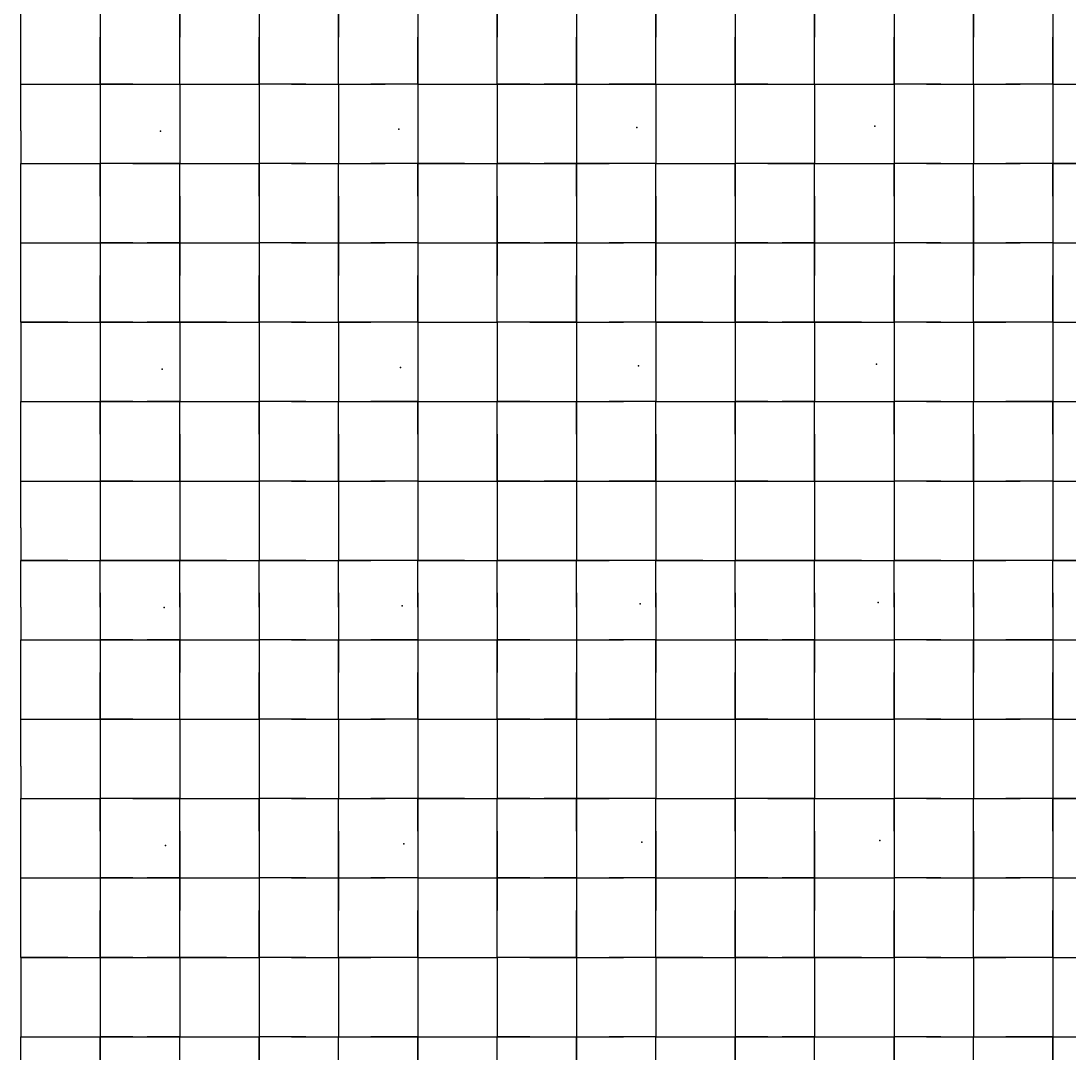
# Model space of a CAD drawing. Header units: metres. Extents: x 0 to 438, y -24 to 612.
# Drawn here: x 0 to 118.8, y 88.2 to 205.2 of the extents above; entities that cross this region are included whole.
import ezdxf

# ---------------------------------------------------------------- set-up
doc = ezdxf.new("R2010")
doc.units = ezdxf.units.M
doc.layers.add('LAYER_01_CUT', color=7, linetype='Continuous')
doc.layers.add('LAYER_04_GRID', color=7, linetype='Continuous')

msp = doc.modelspace()

# ---------------------------------------------------------------- linework, layer by layer
at = {"layer": 'LAYER_01_CUT'}
for points in [[(0, 192.69), (0, 198), (0, 201.69), (0, 207), (5.31, 207), (9, 207), (9, 201.69), (9, 198), (9, 192.69)], [(9, 207), (9, 203.31)], [(18, 201.69), (18, 207), (18, 203.31)], [(23.31, 207), (27, 207), (27, 201.69), (27, 198), (27, 192.69)], [(27, 207), (27, 203.31)], [(36, 201.69), (36, 207), (36, 203.31)], [(41.31, 207), (45, 207), (45, 201.69), (45, 198), (45, 192.69)], [(45, 207), (45, 203.31)], [(54, 201.69), (54, 207), (54, 203.31)], [(59.31, 207), (63, 207), (63, 201.69), (63, 198), (63, 192.69)], [(63, 207), (63, 203.31)], [(72, 201.69), (72, 207), (72, 203.31)], [(77.31, 207), (81, 207), (81, 201.69), (81, 198), (81, 192.69)], [(81, 207), (81, 203.31)], [(90, 201.69), (90, 207), (90, 203.31)], [(95.31, 207), (99, 207), (99, 201.69), (99, 198), (99, 192.69)], [(99, 207), (99, 203.31)], [(108, 201.69), (108, 207), (108, 203.31)], [(113.31, 207), (117, 207), (117, 201.69), (117, 198), (117, 192.69)], [(117, 207), (117, 203.31)], [(9, 198), (9, 203.31)], [(18, 198), (18, 203.31)], [(27, 198), (27, 203.31)], [(36, 198), (36, 203.31)], [(45, 198), (45, 203.31)], [(54, 198), (54, 203.31)], [(63, 198), (63, 203.31)], [(72, 198), (72, 203.31)], [(81, 198), (81, 203.31)], [(90, 198), (90, 203.31)], [(99, 198), (99, 203.31)], [(108, 198), (108, 203.31)], [(117, 198), (117, 203.31)], [(18, 198), (18, 201.69)], [(36, 198), (36, 201.69)], [(54, 198), (54, 201.69)], [(72, 198), (72, 201.69)], [(90, 198), (90, 201.69)], [(108, 198), (108, 201.69)], [(0, 198), (5.31, 198)], [(0, 198), (3.69, 198)], [(3.69, 198), (9, 198)], [(5.31, 198), (9, 198)], [(12.69, 198), (9, 198)], [(9, 198), (9, 194.31)], [(9, 198), (14.31, 198)], [(12.69, 198), (18, 198)], [(14.31, 198), (18, 198), (18, 192.69)], [(18, 198), (18, 194.31)], [(18, 198), (23.31, 198)], [(18, 198), (21.69, 198)], [(21.69, 198), (27, 198)], [(23.31, 198), (27, 198)], [(32.31, 198), (27, 198)], [(30.69, 198), (27, 198)], [(27, 198), (27, 194.31)], [(30.69, 198), (36, 198)], [(32.31, 198), (36, 198), (36, 192.69)], [(36, 198), (36, 194.31)], [(36, 198), (41.31, 198)], [(36, 198), (39.69, 198)], [(45, 198), (39.69, 198)], [(45, 198), (41.31, 198)], [(45, 198), (45, 194.31)], [(45, 198), (50.31, 198)], [(45, 198), (48.69, 198)], [(48.69, 198), (54, 198)], [(50.31, 198), (54, 198), (54, 192.69)], [(57.69, 198), (54, 198)], [(54, 198), (54, 194.31)], [(54, 198), (59.31, 198)], [(57.69, 198), (63, 198)], [(63, 198), (59.31, 198)], [(63, 198), (63, 194.31)], [(63, 198), (68.31, 198)], [(63, 198), (66.69, 198)], [(72, 198), (66.69, 198)], [(68.31, 198), (72, 198), (72, 192.69)], [(72, 198), (72, 194.31)], [(72, 198), (77.31, 198)], [(72, 198), (75.69, 198)], [(75.69, 198), (81, 198)], [(77.31, 198), (81, 198)], [(84.69, 198), (81, 198)], [(81, 198), (81, 194.31)], [(81, 198), (86.31, 198)], [(84.69, 198), (90, 198)], [(86.31, 198), (90, 198), (90, 192.69)], [(90, 198), (90, 194.31)], [(90, 198), (95.31, 198)], [(90, 198), (93.69, 198)], [(93.69, 198), (99, 198)], [(95.31, 198), (99, 198)], [(104.31, 198), (99, 198)], [(102.69, 198), (99, 198)], [(99, 198), (99, 194.31)], [(102.69, 198), (108, 198)], [(104.31, 198), (108, 198), (108, 192.69)], [(108, 198), (108, 194.31)], [(108, 198), (113.31, 198)], [(108, 198), (111.69, 198)], [(117, 198), (111.69, 198)], [(117, 198), (113.31, 198)], [(117, 198), (117, 194.31)], [(117, 198), (122.31, 198)], [(117, 198), (120.69, 198)], [(9, 194.31), (9, 189)], [(18, 194.31), (18, 189)], [(27, 194.31), (27, 189)], [(36, 194.31), (36, 189)], [(45, 194.31), (45, 189)], [(54, 194.31), (54, 189)], [(63, 194.31), (63, 189)], [(72, 194.31), (72, 189)], [(81, 194.31), (81, 189)], [(90, 194.31), (90, 189)], [(99, 194.31), (99, 189)], [(108, 194.31), (108, 189)], [(117, 194.31), (117, 189)], [(0, 192.69), (0, 189)], [(9, 192.69), (9, 189)], [(18, 192.69), (18, 189)], [(27, 192.69), (27, 189)], [(36, 192.69), (36, 189)], [(45, 192.69), (45, 189)], [(54, 192.69), (54, 189)], [(63, 192.69), (63, 189)], [(72, 192.69), (72, 189)], [(81, 192.69), (81, 189)], [(90, 192.69), (90, 189)], [(99, 192.69), (99, 189)], [(108, 192.69), (108, 189)], [(117, 192.69), (117, 189)], [(0, 174.69), (0, 180), (0, 183.69), (0, 189), (5.31, 189)], [(0, 189), (3.69, 189)], [(3.69, 189), (9, 189)], [(5.31, 189), (9, 189)], [(14.31, 189), (9, 189), (9, 183.69), (9, 180), (9, 174.69), (9, 171), (9, 165.69)], [(12.69, 189), (9, 189)], [(9, 185.31), (9, 189)], [(12.69, 189), (18, 189)], [(18, 189), (14.31, 189)], [(18, 183.69), (18, 189), (23.31, 189)], [(18, 185.31), (18, 189)], [(18, 189), (21.69, 189)], [(21.69, 189), (27, 189)], [(23.31, 189), (27, 189)], [(32.31, 189), (27, 189), (27, 183.69), (27, 180), (27, 174.69), (27, 171), (27, 165.69)], [(30.69, 189), (27, 189)], [(27, 185.31), (27, 189)], [(30.69, 189), (36, 189)], [(32.31, 189), (36, 189)], [(36, 183.69), (36, 189), (41.31, 189)], [(36, 185.31), (36, 189)], [(36, 189), (39.69, 189)], [(45, 189), (39.69, 189)], [(45, 189), (41.31, 189)], [(50.31, 189), (45, 189), (45, 183.69), (45, 180), (45, 174.69), (45, 171), (45, 165.69)], [(45, 185.31), (45, 189)], [(45, 189), (48.69, 189)], [(48.69, 189), (54, 189)], [(50.31, 189), (54, 189)], [(54, 183.69), (54, 189), (59.31, 189)], [(57.69, 189), (54, 189)], [(54, 185.31), (54, 189)], [(57.69, 189), (63, 189)], [(63, 189), (59.31, 189)], [(68.31, 189), (63, 189), (63, 183.69), (63, 180), (63, 174.69), (63, 171), (63, 165.69)], [(63, 185.31), (63, 189)], [(63, 189), (66.69, 189)], [(72, 189), (66.69, 189)], [(72, 189), (68.31, 189)], [(72, 183.69), (72, 189), (77.31, 189)], [(72, 185.31), (72, 189)], [(72, 189), (75.69, 189)], [(75.69, 189), (81, 189)], [(77.31, 189), (81, 189)], [(86.31, 189), (81, 189), (81, 183.69), (81, 180), (81, 174.69), (81, 171), (81, 165.69)], [(84.69, 189), (81, 189)], [(81, 185.31), (81, 189)], [(84.69, 189), (90, 189)], [(90, 189), (86.31, 189)], [(90, 183.69), (90, 189), (95.31, 189)], [(90, 185.31), (90, 189)], [(90, 189), (93.69, 189)], [(93.69, 189), (99, 189)], [(95.31, 189), (99, 189)], [(104.31, 189), (99, 189), (99, 183.69), (99, 180), (99, 174.69), (99, 171), (99, 165.69)], [(102.69, 189), (99, 189)], [(99, 185.31), (99, 189)], [(102.69, 189), (108, 189)], [(104.31, 189), (108, 189)], [(108, 183.69), (108, 189), (113.31, 189)], [(108, 185.31), (108, 189)], [(108, 189), (111.69, 189)], [(117, 189), (111.69, 189)], [(117, 189), (113.31, 189)], [(122.31, 189), (117, 189), (117, 183.69), (117, 180), (117, 174.69), (117, 171), (117, 165.69)], [(117, 185.31), (117, 189)], [(117, 189), (120.69, 189)], [(9, 185.31), (9, 180)], [(18, 185.31), (18, 180)], [(27, 185.31), (27, 180)], [(36, 185.31), (36, 180)], [(45, 185.31), (45, 180)], [(54, 185.31), (54, 180)], [(63, 185.31), (63, 180)], [(72, 185.31), (72, 180)], [(81, 185.31), (81, 180)], [(90, 185.31), (90, 180)], [(99, 185.31), (99, 180)], [(108, 185.31), (108, 180)], [(117, 185.31), (117, 180)], [(18, 180), (18, 183.69)], [(36, 180), (36, 183.69)], [(54, 180), (54, 183.69)], [(72, 180), (72, 183.69)], [(90, 180), (90, 183.69)], [(108, 180), (108, 183.69)], [(0, 180), (5.31, 180)], [(0, 180), (3.69, 180)], [(3.69, 180), (9, 180)], [(5.31, 180), (9, 180)], [(12.69, 180), (9, 180)], [(9, 180), (9, 176.31)], [(9, 180), (14.31, 180)], [(12.69, 180), (18, 180)], [(18, 180), (14.31, 180)], [(18, 174.69), (18, 180), (18, 176.31)], [(18, 180), (23.31, 180)], [(18, 180), (21.69, 180)], [(21.69, 180), (27, 180)], [(23.31, 180), (27, 180)], [(32.31, 180), (27, 180)], [(30.69, 180), (27, 180)], [(27, 180), (27, 176.31)], [(30.69, 180), (36, 180)], [(32.31, 180), (36, 180)], [(36, 174.69), (36, 180), (36, 176.31)], [(36, 180), (41.31, 180)], [(36, 180), (39.69, 180)], [(45, 180), (39.69, 180)], [(45, 180), (41.31, 180)], [(45, 180), (45, 176.31)], [(45, 180), (50.31, 180)], [(45, 180), (48.69, 180)], [(48.69, 180), (54, 180)], [(50.31, 180), (54, 180)], [(54, 174.69), (54, 180), (54, 176.31)], [(57.69, 180), (54, 180)], [(54, 180), (59.31, 180)], [(57.69, 180), (63, 180)], [(63, 180), (59.31, 180)], [(63, 180), (63, 176.31)], [(63, 180), (68.31, 180)], [(63, 180), (66.69, 180)], [(72, 180), (66.69, 180)], [(72, 180), (68.31, 180)], [(72, 174.69), (72, 180), (72, 176.31)], [(72, 180), (77.31, 180)], [(72, 180), (75.69, 180)], [(75.69, 180), (81, 180)], [(77.31, 180), (81, 180)], [(84.69, 180), (81, 180)], [(81, 180), (81, 176.31)], [(81, 180), (86.31, 180)], [(84.69, 180), (90, 180)], [(90, 180), (86.31, 180)], [(90, 174.69), (90, 180), (90, 176.31)], [(90, 180), (95.31, 180)], [(90, 180), (93.69, 180)], [(93.69, 180), (99, 180)], [(95.31, 180), (99, 180)], [(104.31, 180), (99, 180)], [(102.69, 180), (99, 180)], [(99, 180), (99, 176.31)], [(102.69, 180), (108, 180)], [(104.31, 180), (108, 180)], [(108, 174.69), (108, 180), (108, 176.31)], [(108, 180), (113.31, 180)], [(108, 180), (111.69, 180)], [(117, 180), (111.69, 180)], [(117, 180), (113.31, 180)], [(117, 180), (117, 176.31)], [(117, 180), (122.31, 180)], [(117, 180), (120.69, 180)], [(9, 171), (9, 176.31)], [(18, 171), (18, 176.31)], [(27, 171), (27, 176.31)], [(36, 171), (36, 176.31)], [(45, 171), (45, 176.31)], [(54, 171), (54, 176.31)], [(63, 171), (63, 176.31)], [(72, 171), (72, 176.31)], [(81, 171), (81, 176.31)], [(90, 171), (90, 176.31)], [(99, 171), (99, 176.31)], [(108, 171), (108, 176.31)], [(117, 171), (117, 176.31)], [(0, 171), (0, 174.69)], [(18, 171), (18, 174.69)], [(36, 171), (36, 174.69)], [(54, 171), (54, 174.69)], [(72, 171), (72, 174.69)], [(90, 171), (90, 174.69)], [(108, 171), (108, 174.69)], [(5.31, 171), (0, 171), (0, 165.69)], [(0, 171), (3.69, 171)], [(3.69, 171), (9, 171)], [(5.31, 171), (9, 171)], [(12.69, 171), (9, 171)], [(9, 171), (9, 167.31)], [(9, 171), (14.31, 171)], [(12.69, 171), (18, 171)], [(18, 171), (14.31, 171)], [(23.31, 171), (18, 171), (18, 165.69)], [(18, 171), (18, 167.31)], [(18, 171), (21.69, 171)], [(21.69, 171), (27, 171)], [(23.31, 171), (27, 171)], [(32.31, 171), (27, 171)], [(30.69, 171), (27, 171)], [(27, 171), (27, 167.31)], [(30.69, 171), (36, 171)], [(32.31, 171), (36, 171)], [(41.31, 171), (36, 171), (36, 165.69)], [(36, 171), (36, 167.31)], [(36, 171), (39.69, 171)], [(45, 171), (39.69, 171)], [(45, 171), (41.31, 171)], [(45, 171), (45, 167.31)], [(45, 171), (50.31, 171)], [(45, 171), (48.69, 171)], [(48.69, 171), (54, 171)], [(50.31, 171), (54, 171)], [(59.31, 171), (54, 171), (54, 165.69)], [(57.69, 171), (54, 171)], [(54, 171), (54, 167.31)], [(57.69, 171), (63, 171)], [(63, 171), (59.31, 171)], [(63, 171), (63, 167.31)], [(63, 171), (68.31, 171)], [(63, 171), (66.69, 171)], [(72, 171), (66.69, 171)], [(72, 171), (68.31, 171)], [(77.31, 171), (72, 171), (72, 165.69)], [(72, 171), (72, 167.31)], [(72, 171), (75.69, 171)], [(75.69, 171), (81, 171)], [(77.31, 171), (81, 171)], [(84.69, 171), (81, 171)], [(81, 171), (81, 167.31)], [(81, 171), (86.31, 171)], [(84.69, 171), (90, 171)], [(90, 171), (86.31, 171)], [(95.31, 171), (90, 171), (90, 165.69)], [(90, 171), (90, 167.31)], [(90, 171), (93.69, 171)], [(93.69, 171), (99, 171)], [(95.31, 171), (99, 171)], [(104.31, 171), (99, 171)], [(102.69, 171), (99, 171)], [(99, 171), (99, 167.31)], [(102.69, 171), (108, 171)], [(104.31, 171), (108, 171)], [(113.31, 171), (108, 171), (108, 165.69)], [(108, 171), (108, 167.31)], [(108, 171), (111.69, 171)], [(117, 171), (111.69, 171)], [(117, 171), (113.31, 171)], [(117, 171), (117, 167.31)], [(117, 171), (122.31, 171)], [(117, 171), (120.69, 171)], [(9, 167.31), (9, 162)], [(18, 167.31), (18, 162)], [(27, 167.31), (27, 162)], [(36, 167.31), (36, 162)], [(45, 167.31), (45, 162)], [(54, 167.31), (54, 162)], [(63, 167.31), (63, 162)], [(72, 167.31), (72, 162)], [(81, 167.31), (81, 162)], [(90, 167.31), (90, 162)], [(99, 167.31), (99, 162)], [(108, 167.31), (108, 162)], [(117, 167.31), (117, 162)], [(0, 165.69), (0, 162)], [(9, 165.69), (9, 162)], [(18, 165.69), (18, 162)], [(27, 165.69), (27, 162)], [(36, 165.69), (36, 162)], [(45, 165.69), (45, 162)], [(54, 165.69), (54, 162)], [(63, 165.69), (63, 162)], [(72, 165.69), (72, 162)], [(81, 165.69), (81, 162)], [(90, 165.69), (90, 162)], [(99, 165.69), (99, 162)], [(108, 165.69), (108, 162)], [(117, 165.69), (117, 162)], [(0, 147.69), (0, 153), (0, 156.69), (0, 162), (5.31, 162), (9, 162), (9, 156.69), (9, 153), (9, 147.69)], [(0, 162), (3.69, 162)], [(3.69, 162), (9, 162)], [(12.69, 162), (9, 162)], [(9, 158.31), (9, 162)], [(9, 162), (14.31, 162)], [(12.69, 162), (18, 162)], [(18, 162), (14.31, 162)], [(18, 156.69), (18, 162), (23.31, 162), (27, 162), (27, 156.69), (27, 153), (27, 147.69)], [(18, 158.31), (18, 162)], [(18, 162), (21.69, 162)], [(21.69, 162), (27, 162)], [(32.31, 162), (27, 162)], [(30.69, 162), (27, 162)], [(27, 158.31), (27, 162)], [(30.69, 162), (36, 162)], [(32.31, 162), (36, 162)], [(36, 156.69), (36, 162), (41.31, 162), (45, 162), (45, 156.69), (45, 153), (45, 147.69)], [(36, 158.31), (36, 162)], [(36, 162), (39.69, 162)], [(45, 162), (39.69, 162)], [(45, 158.31), (45, 162)], [(45, 162), (50.31, 162)], [(45, 162), (48.69, 162)], [(48.69, 162), (54, 162)], [(50.31, 162), (54, 162)], [(54, 156.69), (54, 162), (59.31, 162), (63, 162), (63, 156.69), (63, 153), (63, 147.69)], [(57.69, 162), (54, 162)], [(54, 158.31), (54, 162)], [(57.69, 162), (63, 162)], [(63, 158.31), (63, 162)], [(63, 162), (68.31, 162)], [(63, 162), (66.69, 162)], [(72, 162), (66.69, 162)], [(72, 162), (68.31, 162)], [(72, 156.69), (72, 162), (77.31, 162), (81, 162), (81, 156.69), (81, 153), (81, 147.69)], [(72, 158.31), (72, 162)], [(72, 162), (75.69, 162)], [(75.69, 162), (81, 162)], [(84.69, 162), (81, 162)], [(81, 158.31), (81, 162)], [(81, 162), (86.31, 162)], [(84.69, 162), (90, 162)], [(90, 162), (86.31, 162)], [(90, 156.69), (90, 162), (95.31, 162), (99, 162), (99, 156.69), (99, 153), (99, 147.69)], [(90, 158.31), (90, 162)], [(90, 162), (93.69, 162)], [(93.69, 162), (99, 162)], [(104.31, 162), (99, 162)], [(102.69, 162), (99, 162)], [(99, 158.31), (99, 162)], [(102.69, 162), (108, 162)], [(104.31, 162), (108, 162)], [(108, 156.69), (108, 162), (113.31, 162), (117, 162), (117, 156.69), (117, 153), (117, 147.69)], [(108, 158.31), (108, 162)], [(108, 162), (111.69, 162)], [(117, 162), (111.69, 162)], [(117, 158.31), (117, 162)], [(117, 162), (122.31, 162)], [(117, 162), (120.69, 162)], [(9, 158.31), (9, 153)], [(18, 158.31), (18, 153)], [(27, 158.31), (27, 153)], [(36, 158.31), (36, 153)], [(45, 158.31), (45, 153)], [(54, 158.31), (54, 153)], [(63, 158.31), (63, 153)], [(72, 158.31), (72, 153)], [(81, 158.31), (81, 153)], [(90, 158.31), (90, 153)], [(99, 158.31), (99, 153)], [(108, 158.31), (108, 153)], [(117, 158.31), (117, 153)], [(18, 153), (18, 156.69)], [(36, 153), (36, 156.69)], [(54, 153), (54, 156.69)], [(72, 153), (72, 156.69)], [(90, 153), (90, 156.69)], [(108, 153), (108, 156.69)], [(0, 153), (5.31, 153)], [(0, 153), (3.69, 153)], [(3.69, 153), (9, 153)], [(5.31, 153), (9, 153)], [(12.69, 153), (9, 153)], [(9, 153), (9, 149.31)], [(9, 153), (14.31, 153)], [(12.69, 153), (18, 153)], [(14.31, 153), (18, 153), (18, 147.69)], [(18, 153), (18, 149.31)], [(18, 153), (23.31, 153)], [(18, 153), (21.69, 153)], [(21.69, 153), (27, 153)], [(23.31, 153), (27, 153)], [(32.31, 153), (27, 153)], [(30.69, 153), (27, 153)], [(27, 153), (27, 149.31)], [(30.69, 153), (36, 153)], [(32.31, 153), (36, 153), (36, 147.69)], [(36, 153), (36, 149.31)], [(36, 153), (41.31, 153)], [(36, 153), (39.69, 153)], [(45, 153), (39.69, 153)], [(45, 153), (41.31, 153)], [(45, 153), (45, 149.31)], [(45, 153), (50.31, 153)], [(45, 153), (48.69, 153)], [(48.69, 153), (54, 153)], [(50.31, 153), (54, 153), (54, 147.69)], [(57.69, 153), (54, 153)], [(54, 153), (54, 149.31)], [(54, 153), (59.31, 153)], [(57.69, 153), (63, 153)], [(63, 153), (59.31, 153)], [(63, 153), (63, 149.31)], [(63, 153), (68.31, 153)], [(63, 153), (66.69, 153)], [(72, 153), (66.69, 153)], [(68.31, 153), (72, 153), (72, 147.69)], [(72, 153), (72, 149.31)], [(72, 153), (77.31, 153)], [(72, 153), (75.69, 153)], [(75.69, 153), (81, 153)], [(77.31, 153), (81, 153)], [(84.69, 153), (81, 153)], [(81, 153), (81, 149.31)], [(81, 153), (86.31, 153)], [(84.69, 153), (90, 153)], [(86.31, 153), (90, 153), (90, 147.69)], [(90, 153), (90, 149.31)], [(90, 153), (95.31, 153)], [(90, 153), (93.69, 153)], [(93.69, 153), (99, 153)], [(95.31, 153), (99, 153)], [(104.31, 153), (99, 153)], [(102.69, 153), (99, 153)], [(99, 153), (99, 149.31)], [(102.69, 153), (108, 153)], [(104.31, 153), (108, 153), (108, 147.69)], [(108, 153), (108, 149.31)], [(108, 153), (113.31, 153)], [(108, 153), (111.69, 153)], [(117, 153), (111.69, 153)], [(117, 153), (113.31, 153)], [(117, 153), (117, 149.31)], [(117, 153), (122.31, 153)], [(117, 153), (120.69, 153)], [(9, 149.31), (9, 144)], [(18, 149.31), (18, 144)], [(27, 149.31), (27, 144)], [(36, 149.31), (36, 144)], [(45, 149.31), (45, 144)], [(54, 149.31), (54, 144)], [(63, 149.31), (63, 144)], [(72, 149.31), (72, 144)], [(81, 149.31), (81, 144)], [(90, 149.31), (90, 144)], [(99, 149.31), (99, 144)], [(108, 149.31), (108, 144)], [(117, 149.31), (117, 144)], [(0, 147.69), (0, 144)], [(9, 147.69), (9, 144)], [(18, 147.69), (18, 144)], [(27, 147.69), (27, 144)], [(36, 147.69), (36, 144)], [(45, 147.69), (45, 144)], [(54, 147.69), (54, 144)], [(63, 147.69), (63, 144)], [(72, 147.69), (72, 144)], [(81, 147.69), (81, 144)], [(90, 147.69), (90, 144)], [(99, 147.69), (99, 144)], [(108, 147.69), (108, 144)], [(117, 147.69), (117, 144)], [(5.31, 144), (0, 144), (3.69, 144)], [(0, 138.69), (0, 144)], [(3.69, 144), (9, 144)], [(5.31, 144), (9, 144)], [(14.31, 144), (9, 144), (12.69, 144)], [(9, 138.69), (9, 144)], [(9, 140.31), (9, 144)], [(12.69, 144), (18, 144)], [(18, 144), (14.31, 144)], [(23.31, 144), (18, 144), (21.69, 144)], [(18, 138.69), (18, 144)], [(18, 140.31), (18, 144)], [(21.69, 144), (27, 144)], [(23.31, 144), (27, 144)], [(32.31, 144), (27, 144), (30.69, 144)], [(27, 138.69), (27, 144)], [(27, 140.31), (27, 144)], [(30.69, 144), (36, 144)], [(32.31, 144), (36, 144)], [(41.31, 144), (36, 144), (39.69, 144)], [(36, 138.69), (36, 144)], [(36, 140.31), (36, 144)], [(45, 144), (39.69, 144)], [(45, 144), (41.31, 144)], [(50.31, 144), (45, 144), (48.69, 144)], [(45, 138.69), (45, 144)], [(45, 140.31), (45, 144)], [(48.69, 144), (54, 144)], [(50.31, 144), (54, 144)], [(59.31, 144), (54, 144), (57.69, 144)], [(54, 138.69), (54, 144)], [(54, 140.31), (54, 144)], [(57.69, 144), (63, 144)], [(63, 144), (59.31, 144)], [(68.31, 144), (63, 144), (66.69, 144)], [(63, 138.69), (63, 144)], [(63, 140.31), (63, 144)], [(72, 144), (66.69, 144)], [(72, 144), (68.31, 144)], [(77.31, 144), (72, 144), (75.69, 144)], [(72, 138.69), (72, 144)], [(72, 140.31), (72, 144)], [(75.69, 144), (81, 144)], [(77.31, 144), (81, 144)], [(86.31, 144), (81, 144), (84.69, 144)], [(81, 138.69), (81, 144)], [(81, 140.31), (81, 144)], [(84.69, 144), (90, 144)], [(90, 144), (86.31, 144)], [(95.31, 144), (90, 144), (93.69, 144)], [(90, 138.69), (90, 144)], [(90, 140.31), (90, 144)], [(93.69, 144), (99, 144)], [(95.31, 144), (99, 144)], [(104.31, 144), (99, 144), (102.69, 144)], [(99, 138.69), (99, 144)], [(99, 140.31), (99, 144)], [(102.69, 144), (108, 144)], [(104.31, 144), (108, 144)], [(113.31, 144), (108, 144), (111.69, 144)], [(108, 138.69), (108, 144)], [(108, 140.31), (108, 144)], [(117, 144), (111.69, 144)], [(117, 144), (113.31, 144)], [(122.31, 144), (117, 144), (120.69, 144)], [(117, 138.69), (117, 144)], [(117, 140.31), (117, 144)], [(9, 140.31), (9, 135)], [(18, 140.31), (18, 135)], [(27, 140.31), (27, 135)], [(36, 140.31), (36, 135)], [(45, 140.31), (45, 135)], [(54, 140.31), (54, 135)], [(63, 140.31), (63, 135)], [(72, 140.31), (72, 135)], [(81, 140.31), (81, 135)], [(90, 140.31), (90, 135)], [(99, 140.31), (99, 135)], [(108, 140.31), (108, 135)], [(117, 140.31), (117, 135)], [(0, 138.69), (0, 135)], [(9, 138.69), (9, 135)], [(18, 138.69), (18, 135)], [(27, 138.69), (27, 135)], [(36, 138.69), (36, 135)], [(45, 138.69), (45, 135)], [(54, 138.69), (54, 135)], [(63, 138.69), (63, 135)], [(72, 138.69), (72, 135)], [(81, 138.69), (81, 135)], [(90, 138.69), (90, 135)], [(99, 138.69), (99, 135)], [(108, 138.69), (108, 135)], [(117, 138.69), (117, 135)], [(0, 120.69), (0, 126), (0, 129.69), (0, 135), (5.31, 135), (9, 135), (9, 129.69), (9, 126), (9, 120.69)], [(0, 135), (3.69, 135)], [(3.69, 135), (9, 135)], [(12.69, 135), (9, 135)], [(9, 135), (9, 131.31)], [(9, 135), (14.31, 135)], [(12.69, 135), (18, 135)], [(18, 135), (14.31, 135)], [(18, 129.69), (18, 135), (18, 131.31)], [(18, 135), (23.31, 135)], [(18, 135), (21.69, 135)], [(21.69, 135), (27, 135)], [(23.31, 135), (27, 135), (27, 129.69), (27, 126), (27, 120.69)], [(32.31, 135), (27, 135)], [(30.69, 135), (27, 135)], [(27, 135), (27, 131.31)], [(30.69, 135), (36, 135)], [(32.31, 135), (36, 135)], [(36, 129.69), (36, 135), (36, 131.31)], [(36, 135), (41.31, 135)], [(36, 135), (39.69, 135)], [(45, 135), (39.69, 135)], [(41.31, 135), (45, 135), (45, 129.69), (45, 126), (45, 120.69)], [(45, 135), (45, 131.31)], [(45, 135), (50.31, 135)], [(45, 135), (48.69, 135)], [(48.69, 135), (54, 135)], [(50.31, 135), (54, 135)], [(54, 129.69), (54, 135), (54, 131.31)], [(57.69, 135), (54, 135)], [(54, 135), (59.31, 135)], [(57.69, 135), (63, 135)], [(59.31, 135), (63, 135), (63, 129.69), (63, 126), (63, 120.69)], [(63, 135), (63, 131.31)], [(63, 135), (68.31, 135)], [(63, 135), (66.69, 135)], [(72, 135), (66.69, 135)], [(72, 135), (68.31, 135)], [(72, 129.69), (72, 135), (72, 131.31)], [(72, 135), (77.31, 135)], [(72, 135), (75.69, 135)], [(75.69, 135), (81, 135)], [(77.31, 135), (81, 135), (81, 129.69), (81, 126), (81, 120.69)], [(84.69, 135), (81, 135)], [(81, 135), (81, 131.31)], [(81, 135), (86.31, 135)], [(84.69, 135), (90, 135)], [(90, 135), (86.31, 135)], [(90, 129.69), (90, 135), (90, 131.31)], [(90, 135), (95.31, 135)], [(90, 135), (93.69, 135)], [(93.69, 135), (99, 135)], [(95.31, 135), (99, 135), (99, 129.69), (99, 126), (99, 120.69)], [(104.31, 135), (99, 135)], [(102.69, 135), (99, 135)], [(99, 135), (99, 131.31)], [(102.69, 135), (108, 135)], [(104.31, 135), (108, 135)], [(108, 129.69), (108, 135), (108, 131.31)], [(108, 135), (113.31, 135)], [(108, 135), (111.69, 135)], [(117, 135), (111.69, 135)], [(113.31, 135), (117, 135), (117, 129.69), (117, 126), (117, 120.69)], [(117, 135), (117, 131.31)], [(117, 135), (122.31, 135)], [(117, 135), (120.69, 135)], [(9, 126), (9, 131.31)], [(18, 126), (18, 131.31)], [(27, 126), (27, 131.31)], [(36, 126), (36, 131.31)], [(45, 126), (45, 131.31)], [(54, 126), (54, 131.31)], [(63, 126), (63, 131.31)], [(72, 126), (72, 131.31)], [(81, 126), (81, 131.31)], [(90, 126), (90, 131.31)], [(99, 126), (99, 131.31)], [(108, 126), (108, 131.31)], [(117, 126), (117, 131.31)], [(18, 126), (18, 129.69)], [(36, 126), (36, 129.69)], [(54, 126), (54, 129.69)], [(72, 126), (72, 129.69)], [(90, 126), (90, 129.69)], [(108, 126), (108, 129.69)], [(0, 126), (5.31, 126)], [(0, 126), (3.69, 126)], [(3.69, 126), (9, 126)], [(5.31, 126), (9, 126)], [(12.69, 126), (9, 126)], [(9, 126), (9, 122.31)], [(9, 126), (14.31, 126)], [(12.69, 126), (18, 126)], [(14.31, 126), (18, 126), (18, 120.69)], [(18, 126), (18, 122.31)], [(18, 126), (23.31, 126)], [(18, 126), (21.69, 126)], [(21.69, 126), (27, 126)], [(23.31, 126), (27, 126)], [(32.31, 126), (27, 126)], [(30.69, 126), (27, 126)], [(27, 126), (27, 122.31)], [(30.69, 126), (36, 126)], [(32.31, 126), (36, 126), (36, 120.69)], [(36, 126), (36, 122.31)], [(36, 126), (41.31, 126)], [(36, 126), (39.69, 126)], [(45, 126), (39.69, 126)], [(45, 126), (41.31, 126)], [(45, 126), (45, 122.31)], [(45, 126), (50.31, 126)], [(45, 126), (48.69, 126)], [(48.69, 126), (54, 126)], [(50.31, 126), (54, 126), (54, 120.69)], [(57.69, 126), (54, 126)], [(54, 126), (54, 122.31)], [(54, 126), (59.31, 126)], [(57.69, 126), (63, 126)], [(63, 126), (59.31, 126)], [(63, 126), (63, 122.31)], [(63, 126), (68.31, 126)], [(63, 126), (66.69, 126)], [(72, 126), (66.69, 126)], [(68.31, 126), (72, 126), (72, 120.69)], [(72, 126), (72, 122.31)], [(72, 126), (77.31, 126)], [(72, 126), (75.69, 126)], [(75.69, 126), (81, 126)], [(77.31, 126), (81, 126)], [(84.69, 126), (81, 126)], [(81, 126), (81, 122.31)], [(81, 126), (86.31, 126)], [(84.69, 126), (90, 126)], [(86.31, 126), (90, 126), (90, 120.69)], [(90, 126), (90, 122.31)], [(90, 126), (95.31, 126)], [(90, 126), (93.69, 126)], [(93.69, 126), (99, 126)], [(95.31, 126), (99, 126)], [(104.31, 126), (99, 126)], [(102.69, 126), (99, 126)], [(99, 126), (99, 122.31)], [(102.69, 126), (108, 126)], [(104.31, 126), (108, 126), (108, 120.69)], [(108, 126), (108, 122.31)], [(108, 126), (113.31, 126)], [(108, 126), (111.69, 126)], [(117, 126), (111.69, 126)], [(117, 126), (113.31, 126)], [(117, 126), (117, 122.31)], [(117, 126), (122.31, 126)], [(117, 126), (120.69, 126)], [(9, 122.31), (9, 117)], [(18, 122.31), (18, 117)], [(27, 122.31), (27, 117)], [(36, 122.31), (36, 117)], [(45, 122.31), (45, 117)], [(54, 122.31), (54, 117)], [(63, 122.31), (63, 117)], [(72, 122.31), (72, 117)], [(81, 122.31), (81, 117)], [(90, 122.31), (90, 117)], [(99, 122.31), (99, 117)], [(108, 122.31), (108, 117)], [(117, 122.31), (117, 117)], [(0, 120.69), (0, 117)], [(9, 120.69), (9, 117)], [(18, 120.69), (18, 117)], [(27, 120.69), (27, 117)], [(36, 120.69), (36, 117)], [(45, 120.69), (45, 117)], [(54, 120.69), (54, 117)], [(63, 120.69), (63, 117)], [(72, 120.69), (72, 117)], [(81, 120.69), (81, 117)], [(90, 120.69), (90, 117)], [(99, 120.69), (99, 117)], [(108, 120.69), (108, 117)], [(117, 120.69), (117, 117)], [(0, 102.69), (0, 108), (0, 111.69), (0, 117), (5.31, 117)], [(0, 117), (3.69, 117)], [(3.69, 117), (9, 117)], [(5.31, 117), (9, 117)], [(14.31, 117), (9, 117), (9, 111.69), (9, 108), (9, 102.69), (9, 99), (9, 93.69)], [(12.69, 117), (9, 117)], [(9, 113.31), (9, 117)], [(12.69, 117), (18, 117)], [(18, 117), (14.31, 117)], [(18, 111.69), (18, 117), (23.31, 117)], [(18, 113.31), (18, 117)], [(18, 117), (21.69, 117)], [(21.69, 117), (27, 117)], [(23.31, 117), (27, 117)], [(32.31, 117), (27, 117), (27, 111.69), (27, 108), (27, 102.69), (27, 99), (27, 93.69)], [(30.69, 117), (27, 117)], [(27, 113.31), (27, 117)], [(30.69, 117), (36, 117)], [(32.31, 117), (36, 117)], [(36, 111.69), (36, 117), (41.31, 117)], [(36, 113.31), (36, 117)], [(36, 117), (39.69, 117)], [(45, 117), (39.69, 117)], [(45, 117), (41.31, 117)], [(50.31, 117), (45, 117), (45, 111.69), (45, 108), (45, 102.69), (45, 99), (45, 93.69)], [(45, 113.31), (45, 117)], [(45, 117), (48.69, 117)], [(48.69, 117), (54, 117)], [(50.31, 117), (54, 117)], [(54, 111.69), (54, 117), (59.31, 117)], [(57.69, 117), (54, 117)], [(54, 113.31), (54, 117)], [(57.69, 117), (63, 117)], [(63, 117), (59.31, 117)], [(68.31, 117), (63, 117), (63, 111.69), (63, 108), (63, 102.69), (63, 99), (63, 93.69)], [(63, 113.31), (63, 117)], [(63, 117), (66.69, 117)], [(72, 117), (66.69, 117)], [(72, 117), (68.31, 117)], [(72, 111.69), (72, 117), (77.31, 117)], [(72, 113.31), (72, 117)], [(72, 117), (75.69, 117)], [(75.69, 117), (81, 117)], [(77.31, 117), (81, 117)], [(86.31, 117), (81, 117), (81, 111.69), (81, 108), (81, 102.69), (81, 99), (81, 93.69)], [(84.69, 117), (81, 117)], [(81, 113.31), (81, 117)], [(84.69, 117), (90, 117)], [(90, 117), (86.31, 117)], [(90, 111.69), (90, 117), (95.31, 117)], [(90, 113.31), (90, 117)], [(90, 117), (93.69, 117)], [(93.69, 117), (99, 117)], [(95.31, 117), (99, 117)], [(104.31, 117), (99, 117), (99, 111.69), (99, 108), (99, 102.69), (99, 99), (99, 93.69)], [(102.69, 117), (99, 117)], [(99, 113.31), (99, 117)], [(102.69, 117), (108, 117)], [(104.31, 117), (108, 117)], [(108, 111.69), (108, 117), (113.31, 117)], [(108, 113.31), (108, 117)], [(108, 117), (111.69, 117)], [(117, 117), (111.69, 117)], [(117, 117), (113.31, 117)], [(122.31, 117), (117, 117), (117, 111.69), (117, 108), (117, 102.69), (117, 99), (117, 93.69)], [(117, 113.31), (117, 117)], [(117, 117), (120.69, 117)], [(9, 113.31), (9, 108)], [(18, 113.31), (18, 108)], [(27, 113.31), (27, 108)], [(36, 113.31), (36, 108)], [(45, 113.31), (45, 108)], [(54, 113.31), (54, 108)], [(63, 113.31), (63, 108)], [(72, 113.31), (72, 108)], [(81, 113.31), (81, 108)], [(90, 113.31), (90, 108)], [(99, 113.31), (99, 108)], [(108, 113.31), (108, 108)], [(117, 113.31), (117, 108)], [(18, 108), (18, 111.69)], [(36, 108), (36, 111.69)], [(54, 108), (54, 111.69)], [(72, 108), (72, 111.69)], [(90, 108), (90, 111.69)], [(108, 108), (108, 111.69)], [(0, 108), (5.31, 108)], [(0, 108), (3.69, 108)], [(3.69, 108), (9, 108)], [(5.31, 108), (9, 108)], [(12.69, 108), (9, 108)], [(9, 108), (9, 104.31)], [(9, 108), (14.31, 108)], [(12.69, 108), (18, 108)], [(18, 108), (14.31, 108)], [(18, 102.69), (18, 108), (18, 104.31)], [(18, 108), (23.31, 108)], [(18, 108), (21.69, 108)], [(21.69, 108), (27, 108)], [(23.31, 108), (27, 108)], [(32.31, 108), (27, 108)], [(30.69, 108), (27, 108)], [(27, 108), (27, 104.31)], [(30.69, 108), (36, 108)], [(32.31, 108), (36, 108)], [(36, 102.69), (36, 108), (36, 104.31)], [(36, 108), (41.31, 108)], [(36, 108), (39.69, 108)], [(45, 108), (39.69, 108)], [(45, 108), (41.31, 108)], [(45, 108), (45, 104.31)], [(45, 108), (50.31, 108)], [(45, 108), (48.69, 108)], [(48.69, 108), (54, 108)], [(50.31, 108), (54, 108)], [(54, 102.69), (54, 108), (54, 104.31)], [(57.69, 108), (54, 108)], [(54, 108), (59.31, 108)], [(57.69, 108), (63, 108)], [(63, 108), (59.31, 108)], [(63, 108), (63, 104.31)], [(63, 108), (68.31, 108)], [(63, 108), (66.69, 108)], [(72, 108), (66.69, 108)], [(72, 108), (68.31, 108)], [(72, 102.69), (72, 108), (72, 104.31)], [(72, 108), (77.31, 108)], [(72, 108), (75.69, 108)], [(75.69, 108), (81, 108)], [(77.31, 108), (81, 108)], [(84.69, 108), (81, 108)], [(81, 108), (81, 104.31)], [(81, 108), (86.31, 108)], [(84.69, 108), (90, 108)], [(90, 108), (86.31, 108)], [(90, 102.69), (90, 108), (90, 104.31)], [(90, 108), (95.31, 108)], [(90, 108), (93.69, 108)], [(93.69, 108), (99, 108)], [(95.31, 108), (99, 108)], [(104.31, 108), (99, 108)], [(102.69, 108), (99, 108)], [(99, 108), (99, 104.31)], [(102.69, 108), (108, 108)], [(104.31, 108), (108, 108)], [(108, 102.69), (108, 108), (108, 104.31)], [(108, 108), (113.31, 108)], [(108, 108), (111.69, 108)], [(117, 108), (111.69, 108)], [(117, 108), (113.31, 108)], [(117, 108), (117, 104.31)], [(117, 108), (122.31, 108)], [(117, 108), (120.69, 108)], [(9, 99), (9, 104.31)], [(18, 99), (18, 104.31)], [(27, 99), (27, 104.31)], [(36, 99), (36, 104.31)], [(45, 99), (45, 104.31)], [(54, 99), (54, 104.31)], [(63, 99), (63, 104.31)], [(72, 99), (72, 104.31)], [(81, 99), (81, 104.31)], [(90, 99), (90, 104.31)], [(99, 99), (99, 104.31)], [(108, 99), (108, 104.31)], [(117, 99), (117, 104.31)], [(0, 99), (0, 102.69)], [(18, 99), (18, 102.69)], [(36, 99), (36, 102.69)], [(54, 99), (54, 102.69)], [(72, 99), (72, 102.69)], [(90, 99), (90, 102.69)], [(108, 99), (108, 102.69)], [(5.31, 99), (0, 99), (0, 93.69)], [(0, 99), (3.69, 99)], [(3.69, 99), (9, 99)], [(5.31, 99), (9, 99)], [(12.69, 99), (9, 99)], [(9, 99), (9, 95.31)], [(9, 99), (14.31, 99)], [(12.69, 99), (18, 99)], [(18, 99), (14.31, 99)], [(23.31, 99), (18, 99), (18, 93.69)], [(18, 99), (18, 95.31)], [(18, 99), (21.69, 99)], [(21.69, 99), (27, 99)], [(23.31, 99), (27, 99)], [(32.31, 99), (27, 99)], [(30.69, 99), (27, 99)], [(27, 99), (27, 95.31)], [(30.69, 99), (36, 99)], [(32.31, 99), (36, 99)], [(41.31, 99), (36, 99), (36, 93.69)], [(36, 99), (36, 95.31)], [(36, 99), (39.69, 99)], [(45, 99), (39.69, 99)], [(45, 99), (41.31, 99)], [(45, 99), (45, 95.31)], [(45, 99), (50.31, 99)], [(45, 99), (48.69, 99)], [(48.69, 99), (54, 99)], [(50.31, 99), (54, 99)], [(59.31, 99), (54, 99), (54, 93.69)], [(57.69, 99), (54, 99)], [(54, 99), (54, 95.31)], [(57.69, 99), (63, 99)], [(63, 99), (59.31, 99)], [(63, 99), (63, 95.31)], [(63, 99), (68.31, 99)], [(63, 99), (66.69, 99)], [(72, 99), (66.69, 99)], [(72, 99), (68.31, 99)], [(77.31, 99), (72, 99), (72, 93.69)], [(72, 99), (72, 95.31)], [(72, 99), (75.69, 99)], [(75.69, 99), (81, 99)], [(77.31, 99), (81, 99)], [(84.69, 99), (81, 99)], [(81, 99), (81, 95.31)], [(81, 99), (86.31, 99)], [(84.69, 99), (90, 99)], [(90, 99), (86.31, 99)], [(95.31, 99), (90, 99), (90, 93.69)], [(90, 99), (90, 95.31)], [(90, 99), (93.69, 99)], [(93.69, 99), (99, 99)], [(95.31, 99), (99, 99)], [(104.31, 99), (99, 99)], [(102.69, 99), (99, 99)], [(99, 99), (99, 95.31)], [(102.69, 99), (108, 99)], [(104.31, 99), (108, 99)], [(113.31, 99), (108, 99), (108, 93.69)], [(108, 99), (108, 95.31)], [(108, 99), (111.69, 99)], [(117, 99), (111.69, 99)], [(117, 99), (113.31, 99)], [(117, 99), (117, 95.31)], [(117, 99), (122.31, 99)], [(117, 99), (120.69, 99)], [(9, 95.31), (9, 90)], [(18, 95.31), (18, 90)], [(27, 95.31), (27, 90)], [(36, 95.31), (36, 90)], [(45, 95.31), (45, 90)], [(54, 95.31), (54, 90)], [(63, 95.31), (63, 90)], [(72, 95.31), (72, 90)], [(81, 95.31), (81, 90)], [(90, 95.31), (90, 90)], [(99, 95.31), (99, 90)], [(108, 95.31), (108, 90)], [(117, 95.31), (117, 90)], [(0, 93.69), (0, 90)], [(9, 93.69), (9, 90)], [(18, 93.69), (18, 90)], [(27, 93.69), (27, 90)], [(36, 93.69), (36, 90)], [(45, 93.69), (45, 90)], [(54, 93.69), (54, 90)], [(63, 93.69), (63, 90)], [(72, 93.69), (72, 90)], [(81, 93.69), (81, 90)], [(90, 93.69), (90, 90)], [(99, 93.69), (99, 90)], [(108, 93.69), (108, 90)], [(117, 93.69), (117, 90)], [(0, 75.69), (0, 81), (0, 84.69), (0, 90), (5.31, 90), (9, 90), (9, 84.69), (9, 81), (9, 75.69)], [(0, 90), (3.69, 90)], [(3.69, 90), (9, 90)], [(12.69, 90), (9, 90)], [(9, 86.31), (9, 90)], [(9, 90), (14.31, 90)], [(12.69, 90), (18, 90)], [(18, 90), (14.31, 90)], [(18, 84.69), (18, 90), (23.31, 90), (27, 90), (27, 84.69), (27, 81), (27, 75.69)], [(18, 86.31), (18, 90)], [(18, 90), (21.69, 90)], [(21.69, 90), (27, 90)], [(32.31, 90), (27, 90)], [(30.69, 90), (27, 90)], [(27, 86.31), (27, 90)], [(30.69, 90), (36, 90)], [(32.31, 90), (36, 90)], [(36, 84.69), (36, 90), (41.31, 90), (45, 90), (45, 84.69), (45, 81), (45, 75.69)], [(36, 86.31), (36, 90)], [(36, 90), (39.69, 90)], [(45, 90), (39.69, 90)], [(45, 86.31), (45, 90)], [(45, 90), (50.31, 90)], [(45, 90), (48.69, 90)], [(48.69, 90), (54, 90)], [(50.31, 90), (54, 90)], [(54, 84.69), (54, 90), (59.31, 90), (63, 90), (63, 84.69), (63, 81), (63, 75.69)], [(57.69, 90), (54, 90)], [(54, 86.31), (54, 90)], [(57.69, 90), (63, 90)], [(63, 86.31), (63, 90)], [(63, 90), (68.31, 90)], [(63, 90), (66.69, 90)], [(72, 90), (66.69, 90)], [(72, 90), (68.31, 90)], [(72, 84.69), (72, 90), (77.31, 90), (81, 90), (81, 84.69), (81, 81), (81, 75.69)], [(72, 86.31), (72, 90)], [(72, 90), (75.69, 90)], [(75.69, 90), (81, 90)], [(84.69, 90), (81, 90)], [(81, 86.31), (81, 90)], [(81, 90), (86.31, 90)], [(84.69, 90), (90, 90)], [(90, 90), (86.31, 90)], [(90, 84.69), (90, 90), (95.31, 90), (99, 90), (99, 84.69), (99, 81), (99, 75.69)], [(90, 86.31), (90, 90)], [(90, 90), (93.69, 90)], [(93.69, 90), (99, 90)], [(104.31, 90), (99, 90)], [(102.69, 90), (99, 90)], [(99, 86.31), (99, 90)], [(102.69, 90), (108, 90)], [(104.31, 90), (108, 90)], [(108, 84.69), (108, 90), (113.31, 90), (117, 90), (117, 84.69), (117, 81), (117, 75.69)], [(108, 86.31), (108, 90)], [(108, 90), (111.69, 90)], [(117, 90), (111.69, 90)], [(117, 86.31), (117, 90)], [(117, 90), (122.31, 90)], [(117, 90), (120.69, 90)]]:
    msp.add_lwpolyline(points, dxfattribs=at)
at = {"layer": 'LAYER_04_GRID'}
for p in [(15.84, 192.68), (42.84, 192.87), (69.84, 193.06), (96.84, 193.24), (16.03, 165.68), (43.03, 165.87), (70.03, 166.06), (97.03, 166.24), (70.22, 139.06), (97.22, 139.24), (16.22, 138.68), (43.22, 138.87), (43.4, 111.87), (70.4, 112.06), (97.4, 112.24), (16.4, 111.68)]:
    msp.add_point(p, dxfattribs=at)

doc.saveas('drawing.dxf')
